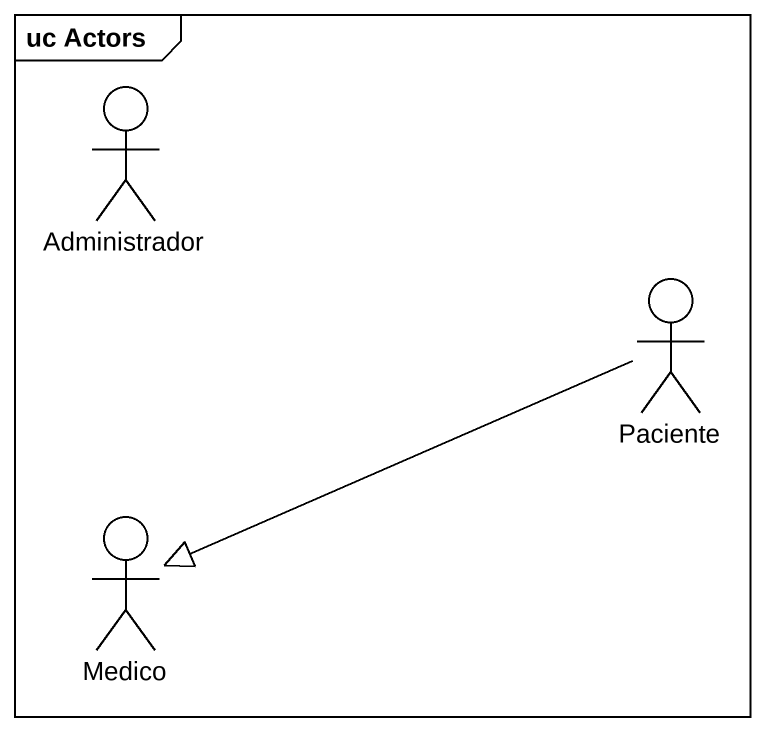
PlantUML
@startuml
mainframe uc Actors
actor Administrador
actor Paciente
actor Medico
Paciente -left-|> Medico
@enduml
